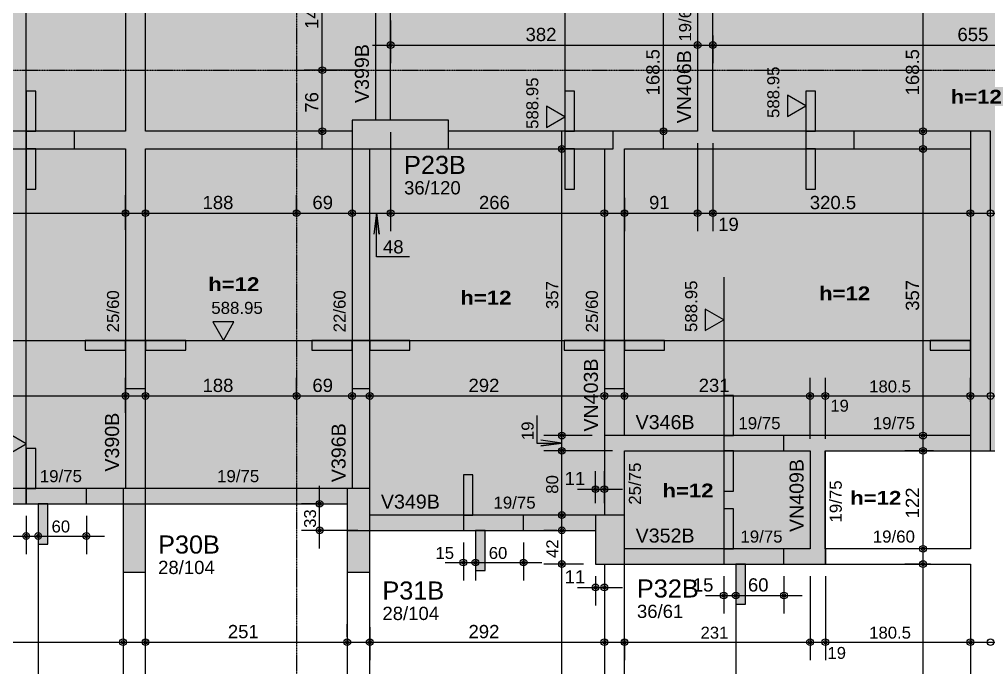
# Model space of a CAD drawing. Extents: x 0 to 13080, y 0 to 6750.
# Drawn here: x 4204 to 5410, y 1772 to 2579 of the extents above; entities that cross this region are included whole.
import ezdxf

# ---------------------------------------------------------------- set-up
doc = ezdxf.new("R2010")
doc.units = 0
doc.header["$MEASUREMENT"] = 0
for name, pattern in [('ESTILO_TQS_0002', [0.4, 0.1, -0.3]), ('ESTILO_TQS_0006', [0.3, 0.2, -0.1]), ('ESTILO_TQS_0007', [2.1, 1.5, -0.2, 0.2, -0.2])]:
    doc.linetypes.add(name, pattern=pattern)
for name, color, linetype in [('MTH-224', 4, 'CONTINUOUS'), ('MTH-COTAS7', 31, 'CONTINUOUS'), ('MTH-DIM-PILAR', 3, 'CONTINUOUS'), ('MTH-DIM-VIGA', 3, 'CONTINUOUS'), ('MTH-EIXO-214', 4, 'CONTINUOUS'), ('MTH-FACE-VIGA', 7, 'CONTINUOUS'), ('MTH-LINHA-SEÇÃO', 16, 'CONTINUOUS'), ('MTH-PILAR-SEGUE', 5, 'CONTINUOUS'), ('MTH-SIMB_COTA', 3, 'CONTINUOUS'), ('MTH-SOMB119', 62, 'CONTINUOUS'), ('MTH-SOMBRA21', 150, 'CONTINUOUS'), ('MTH-SOMBRA25', 253, 'CONTINUOUS'), ('MTH-TIT1-PILAR', 5, 'CONTINUOUS'), ('MTH-TIT1-VIGA', 5, 'CONTINUOUS'), ('MTH-TXT', 4, 'CONTINUOUS'), ('MTH-TXT-NEGRITO', 5, 'CONTINUOUS'), ('MTH-VIGA-INVERTIDA', 7, 'ESTILO_TQS_0002')]:
    doc.layers.add(name, color=color, linetype=linetype)
doc.styles.add('TQS_ARIAL', font='arial.ttf')
doc.styles.add('TQS_ARIAL_BLACK', font='ariblk.ttf')

msp = doc.modelspace()

# ---------------------------------------------------------------- linework, layer by layer
at = {"layer": 'MTH-224', "linetype": 'Continuous'}
for points in [[(5159.579539, 2457.980316), (5182.527244, 2471.229821), (5159.579539, 2484.478008), (5159.579539, 2457.980316)], [(4859.675205, 2444.357608), (4882.62291, 2457.607113), (4859.675205, 2470.8553), (4859.675205, 2444.357608)], [(5057.354116, 2191.471381), (5080.301821, 2204.720886), (5057.354116, 2217.969072), (5057.354116, 2191.471381)], [(4444.339673, 2202.22771), (4457.589178, 2179.280005), (4470.837365, 2202.22771), (4444.339673, 2202.22771)], [(4189.23487, 2037.318025), (4212.182575, 2050.56753), (4189.23487, 2063.815716), (4189.23487, 2037.318025)]]:
    msp.add_lwpolyline(points, dxfattribs=at)
at = {"layer": 'MTH-COTAS7', "linetype": 'Continuous'}
for p, q in [((4580.771319, 2493.232028), (4580.771319, 2687.232069)), ((5005.372289, 2417.233332), (5005.372289, 2630.73206)), ((5328.358282, 2417.233332), (5328.358282, 2630.732025)), ((4665.777244, 2577.776227), (4665.777244, 2524.561008)), ((5066.777244, 2558.898448), (5066.777244, 2524.561008)), ((4643.277244, 2547.061008), (5070.277244, 2547.061008)), ((5044.277244, 2547.061008), (5744.277242, 2547.061008)), ((5047.777244, 2553.756366), (5047.777244, 2524.561008)), ((4580.771319, 2417.233332), (4580.771319, 2538.232028)), ((4631.777244, 2515.732028), (4558.271319, 2515.732028)), ((4631.777244, 2515.732028), (4558.271319, 2515.732028)), ((4602.777243, 2439.733332), (4558.271319, 2439.733332)), ((4665.777244, 2438.733332), (4665.777244, 2315.26295)), ((4878.815221, 2038.232063), (4878.815221, 2440.233294)), ((5032.777244, 2439.733332), (4982.872289, 2439.733332)), ((5334.826285, 2439.733332), (5305.858282, 2439.733332)), ((5328.358282, 2038.232063), (5328.358282, 2440.233332)), ((5047.777244, 2424.733332), (5047.777244, 2315.26295)), ((5047.777244, 2424.733332), (5047.777244, 2315.26295)), ((5066.777244, 2424.733332), (5066.777244, 2315.26295)), ((5066.777244, 2424.733332), (5066.777244, 2315.26295)), ((4875.586127, 2417.733294), (4901.315221, 2417.733294)), ((5315.974506, 2417.733332), (5350.858282, 2417.733332)), ((4617.777243, 2402.733332), (4617.777243, 2315.26295)), ((4665.777244, 2372.121234), (4665.777244, 2315.26295)), ((4335.778005, 2316.962958), (4335.778005, 2360.26295)), ((4360.778005, 2322.035404), (4360.778005, 2360.26295)), ((4548.777243, 2333.629564), (4548.777243, 2360.26295)), ((4548.777243, 2333.629564), (4548.777243, 2360.26295)), ((4931.777243, 2356.021067), (4931.777243, 2315.26295)), ((4956.777243, 2356.661758), (4956.777243, 2315.26295)), ((5387.277243, 2345.04034), (5387.277243, 2315.26295)), ((3975.276437, 2337.76295), (4358.278005, 2337.76295)), ((4338.278005, 2337.76295), (4571.277243, 2337.76295)), ((4526.277243, 2337.76295), (4640.277243, 2337.76295)), ((4595.277243, 2337.76295), (4688.277244, 2337.76295)), ((4617.777243, 2331.966242), (4617.777243, 2315.26295)), ((4643.277244, 2337.76295), (4954.277243, 2337.76295)), ((4934.277243, 2337.76295), (5070.277244, 2337.76295)), ((5025.277244, 2337.76295), (5089.277244, 2337.76295)), ((5044.277244, 2337.76295), (5409.777243, 2337.76295)), ((5389.777243, 2337.76295), (5744.277242, 2337.76295)), ((4335.778005, 2089.276721), (4335.778005, 2132.576713)), ((4360.778005, 2094.349166), (4360.778005, 2132.576713)), ((4548.777243, 2105.943327), (4548.777243, 2132.576713)), ((4548.777243, 2105.943327), (4548.777243, 2132.576713)), ((4639.777243, 2059.566685), (4639.777243, 2132.576713)), ((4956.777243, 2092.963107), (4956.777243, 2132.576713)), ((5187.777243, 2056.732063), (5187.777243, 2132.576713)), ((5187.777243, 2056.732063), (5187.777243, 2132.576713)), ((5206.777243, 2056.732063), (5206.777243, 2132.576713)), ((5206.777243, 2056.732063), (5206.777243, 2132.576713)), ((5387.277243, 2102.673575), (5387.277243, 2132.576713)), ((3975.276437, 2110.076713), (4358.278005, 2110.076713)), ((4338.278005, 2110.076713), (4571.277243, 2110.076713)), ((4526.277243, 2110.076713), (4640.277243, 2110.076713)), ((4617.277243, 2110.076713), (4954.277243, 2110.076713)), ((4617.777243, 2104.280005), (4617.777243, 2087.576713)), ((4931.777243, 2104.280005), (4931.777243, 2087.576713)), ((4934.277243, 2110.076713), (5210.277243, 2110.076713)), ((5165.277243, 2110.076713), (5229.277243, 2110.076713)), ((5184.277243, 2110.076713), (5409.777243, 2110.076713)), ((5389.777243, 2110.076713), (5615.277243, 2110.076713)), ((4878.815221, 2019.232063), (4878.815221, 2083.232063)), ((4878.815221, 1939.232063), (4878.815221, 2064.232063)), ((5328.358282, 1897.232063), (5328.358282, 2064.232063)), ((4916.777243, 2060.732063), (4856.315221, 2060.732063)), ((4916.777243, 2060.732063), (4856.315221, 2060.732063)), ((5334.978932, 2060.732063), (5305.858282, 2060.732063)), ((4941.777243, 2041.732063), (4856.315221, 2041.732063)), ((4941.777243, 2041.732063), (4856.315221, 2041.732063)), ((5341.22797, 2041.732063), (5305.858282, 2041.732063)), ((4920.777243, 1976.732062), (4920.777243, 2016.572673)), ((4931.777243, 1976.732062), (4931.777243, 2016.572673)), ((4577.369741, 1920.232063), (4577.369741, 1998.232064)), ((4898.277243, 1994.072673), (4954.277243, 1994.072673)), ((4579.029073, 1975.732064), (4554.869741, 1975.732064)), ((4212.182575, 1960.732064), (4212.182575, 1913.187717)), ((4287.182575, 1960.732064), (4287.182575, 1913.187717)), ((4889.035122, 1961.732063), (4856.315221, 1961.732063)), ((4878.815221, 1878.232062), (4878.815221, 1965.232063)), ((4624.777243, 1942.732063), (4554.869741, 1942.732063)), ((4872.694552, 1942.732063), (4856.315221, 1942.732063)), ((4189.682575, 1935.687717), (4249.682575, 1935.687717)), ((4204.682575, 1935.687717), (4309.682575, 1935.687717)), ((4227.182575, 1935.732064), (4227.182575, 1913.187717)), ((4227.182575, 1935.732064), (4227.182575, 1913.187717)), ((4756.278664, 1927.732063), (4756.278664, 1880.187716)), ((4831.278664, 1927.732063), (4831.278664, 1880.187716)), ((4878.815221, 1301.732064), (4878.815221, 1923.232062)), ((5345.759671, 1919.732063), (5305.858282, 1919.732063)), ((5328.358282, 1301.732026), (5328.358282, 1923.232063)), ((4733.778664, 1902.687716), (4793.778664, 1902.687716)), ((4748.778664, 1902.687716), (4853.778664, 1902.687716)), ((4771.278664, 1902.732063), (4771.278664, 1880.187716)), ((4771.278664, 1902.732063), (4771.278664, 1880.187716)), ((4905.777243, 1900.732062), (4856.315221, 1900.732062)), ((4905.777243, 1900.732062), (4856.315221, 1900.732062)), ((5337.553675, 1900.732063), (5305.858282, 1900.732063)), ((4920.777243, 1885.732062), (4920.777243, 1849.14885)), ((4931.777243, 1885.732062), (4931.777243, 1849.14885)), ((5080.301821, 1885.732062), (5080.301821, 1839.101895)), ((5095.301821, 1885.732062), (5095.301821, 1839.101895)), ((5095.301821, 1885.732062), (5095.301821, 1839.101895)), ((5155.301821, 1885.732062), (5155.301821, 1839.101895)), ((5187.777243, 1885.732063), (5187.777243, 1780.955882)), ((5187.777243, 1885.732063), (5187.777243, 1780.955882)), ((5206.777243, 1885.732062), (5206.777243, 1780.955882)), ((5206.777243, 1885.732062), (5206.777243, 1780.955882)), ((4898.277243, 1871.64885), (4954.277243, 1871.64885)), ((5057.801821, 1861.601895), (5117.801821, 1861.601895)), ((5072.801821, 1861.601895), (5177.801821, 1861.601895)), ((4360.778005, 1801.034358), (4360.778005, 1825.955882)), ((4611.777243, 1810.169494), (4611.777243, 1825.955882)), ((4639.777243, 1822.187481), (4639.777243, 1780.955882)), ((4931.777243, 1815.208446), (4931.777243, 1780.955882)), ((5387.277243, 1819.351371), (5387.277243, 1780.955882)), ((3981.276437, 1803.455882), (4355.278005, 1803.455882)), ((4332.778005, 1800.612281), (4332.778005, 1780.955882)), ((4338.278005, 1803.455882), (4634.277243, 1803.455882)), ((4617.277243, 1803.455882), (4954.277243, 1803.455882)), ((4934.277243, 1803.455882), (5210.277243, 1803.455882)), ((4956.777243, 1802.413373), (4956.777243, 1780.955882)), ((5165.277243, 1803.455882), (5229.277243, 1803.455882)), ((5184.277243, 1803.455882), (5409.777243, 1803.455882)), ((5389.777243, 1803.455882), (5615.277243, 1803.455882))]:
    msp.add_line(p, q, dxfattribs=at)
for points in [[(4689.288154, 2283.357113), (4648.195082, 2283.357113), (4648.195082, 2337.76295), (4651.621395, 2311.737523), (4648.195082, 2337.76295), (4644.76877, 2311.737523)], [(4847.76988, 2085.922072), (4847.76988, 2051.460536), (4878.815221, 2051.460536), (4852.789793, 2048.034224), (4878.815221, 2051.460536), (4852.789793, 2054.886849)]]:
    msp.add_lwpolyline(points, dxfattribs=at)
at = {"layer": 'MTH-EIXO-214', "linetype": 'ESTILO_TQS_0007'}
for p, q in [((4548.777243, 6386.749862), (4548.777243, 488.1738)), ((718.67219, 2515.73199), (9031.331125, 2515.73199))]:
    msp.add_line(p, q, dxfattribs=at)
at = {"layer": 'MTH-FACE-VIGA', "linetype": 'Continuous'}
for points in [[(4335.778005, 2887.232022), (4335.778005, 2439.733294)], [(4360.778005, 2439.733294), (4360.778005, 2887.232022)], [(4646.777244, 2664.732069), (4646.777244, 2453.733332)], [(4665.777244, 2453.733332), (4665.777244, 2664.732069)], [(5047.777244, 2608.23206), (5047.777244, 2439.733294)], [(5066.777244, 2439.733294), (5066.777244, 2608.231988)], [(4335.778005, 2439.733294), (3997.776437, 2439.733294)], [(4617.777243, 2439.733294), (4360.778005, 2439.733294)], [(4944.277243, 2439.733294), (4737.777243, 2439.733294)], [(5047.777244, 2439.733294), (4944.277243, 2439.733294)], [(5387.277243, 2439.733294), (5066.777244, 2439.733294)], [(3997.776437, 2417.733294), (4335.778005, 2417.733294)], [(4335.778005, 2417.733294), (4335.778005, 1994.732064)], [(4360.778005, 2417.733294), (4617.777243, 2417.733294)], [(4360.778005, 1994.732064), (4360.778005, 2417.733294)], [(4617.777243, 2417.733294), (4617.777243, 1994.732065)], [(4639.777243, 1994.732065), (4639.777243, 2417.733332)], [(4737.777243, 2417.733294), (4931.777243, 2417.733294)], [(4931.777243, 2417.733294), (4931.777243, 2051.232063)], [(4956.777243, 2417.733294), (5057.277244, 2417.733294)], [(4956.777243, 2060.732063), (4956.777243, 2417.733294)], [(5057.277244, 2417.733294), (5387.277243, 2417.733294)], [(4931.777243, 2051.232063), (4931.777243, 1961.732063)], [(5197.211736, 2060.732063), (4956.777243, 2060.732063)], [(5387.277243, 2060.732063), (5197.211736, 2060.732063)], [(4956.777243, 2041.732063), (5187.711736, 2041.732063)], [(4956.777243, 1961.732063), (4956.777243, 2041.732063)], [(5187.711736, 2041.732063), (5187.711736, 1919.732063)], [(5206.711736, 2041.732063), (5387.277243, 2041.732063)], [(5206.711736, 1919.732063), (5206.711736, 2041.732063)], [(5387.277243, 2041.732063), (5387.277243, 1919.732063)], [(4332.778005, 1994.732064), (4003.776437, 1994.732064)], [(4611.777243, 1994.732064), (4360.778005, 1994.732064)], [(4003.776437, 1975.732064), (4332.778005, 1975.732064)], [(4360.778005, 1975.732064), (4611.777243, 1975.732064)], [(4920.777243, 1961.732063), (4639.777243, 1961.732063)], [(4639.777243, 1942.732063), (4920.777243, 1942.732063)], [(5187.711736, 1919.732063), (4956.777243, 1919.732063)], [(5387.277243, 1919.732063), (5206.711736, 1919.732063)], [(4931.777243, 1900.732063), (4931.777243, 1324.232026)], [(4956.777243, 1324.232026), (4956.777243, 1900.732063)], [(4956.777243, 1900.732063), (5197.211736, 1900.732063)], [(5197.211736, 1900.732063), (5387.277243, 1900.732063)], [(5387.277243, 1900.732063), (5387.277243, 1324.232026)], [(4332.778005, 1890.732064), (4332.778005, 1324.232026)], [(4360.778005, 1324.232026), (4360.778005, 1890.732064)], [(4611.777243, 1890.732055), (4611.777243, 1324.232026)], [(4639.777243, 1324.232026), (4639.777243, 1890.732055)]]:
    msp.add_lwpolyline(points, dxfattribs=at)
at = {"layer": 'MTH-LINHA-SEÇÃO', "linetype": 'Continuous'}
for p, q in [((4212.182575, 1975.732064), (4212.182575, 3351.232063)), ((4882.62291, 2678.732034), (4882.62291, 2367.733332)), ((5080.301821, 2257.961962), (5080.301821, 1900.732063)), ((3023.777243, 2179.280005), (5387.277243, 2179.280005)), ((4227.182575, 1975.732064), (4227.182575, 780.996283)), ((5080.301821, 1900.732063), (5095.301821, 1900.732063)), ((5095.301821, 1900.732062), (5095.301821, 768.464676))]:
    msp.add_line(p, q, dxfattribs=at)
for points in [[(4224.182575, 2489.733332), (4212.182575, 2489.733332), (4212.182575, 2439.733332), (4224.182575, 2439.733332), (4224.182575, 2489.733332)], [(4894.62291, 2489.733332), (4882.62291, 2489.733332), (4882.62291, 2439.733332), (4894.62291, 2439.733332), (4894.62291, 2489.733332)], [(5194.527244, 2489.733332), (5182.527244, 2489.733332), (5182.527244, 2439.733332), (5194.527244, 2439.733332), (5194.527244, 2489.733332)], [(4212.182575, 2439.733332), (4212.182575, 2417.733332), (4272.182575, 2417.733332), (4272.182575, 2439.733332), (4212.182575, 2439.733332)], [(4882.62291, 2439.733332), (4882.62291, 2417.733332), (4942.62291, 2417.733332), (4942.62291, 2439.733332), (4882.62291, 2439.733332)], [(5182.527244, 2439.733332), (5182.527244, 2417.733332), (5242.527244, 2417.733332), (5242.527244, 2439.733332), (5182.527244, 2439.733332)], [(4224.182575, 2417.733332), (4212.182575, 2417.733332), (4212.182575, 2367.733332), (4224.182575, 2367.733332), (4224.182575, 2417.733332)], [(4894.62291, 2417.733332), (4882.62291, 2417.733332), (4882.62291, 2367.733332), (4894.62291, 2367.733332), (4894.62291, 2417.733332)], [(5194.527244, 2417.733332), (5182.527244, 2417.733332), (5182.527244, 2367.733332), (5194.527244, 2367.733332), (5194.527244, 2417.733332)], [(4335.778005, 2167.280005), (4335.778005, 2179.280005), (4285.778005, 2179.280005), (4285.778005, 2167.280005), (4335.778005, 2167.280005)], [(4360.778005, 2179.280005), (4335.778005, 2179.280005), (4335.778005, 2119.280005), (4360.778005, 2119.280005), (4360.778005, 2179.280005)], [(4410.778005, 2167.280005), (4410.778005, 2179.280005), (4360.778005, 2179.280005), (4360.778005, 2167.280005), (4410.778005, 2167.280005)], [(4617.777243, 2167.280005), (4617.777243, 2179.280005), (4567.777243, 2179.280005), (4567.777243, 2167.280005), (4617.777243, 2167.280005)], [(4639.777243, 2179.280005), (4617.777243, 2179.280005), (4617.777243, 2119.280005), (4639.777243, 2119.280005), (4639.777243, 2179.280005)], [(4689.777243, 2167.280005), (4689.777243, 2179.280005), (4639.777243, 2179.280005), (4639.777243, 2167.280005), (4689.777243, 2167.280005)], [(4931.777243, 2167.280005), (4931.777243, 2179.280005), (4881.777243, 2179.280005), (4881.777243, 2167.280005), (4931.777243, 2167.280005)], [(4956.777243, 2179.280005), (4931.777243, 2179.280005), (4931.777243, 2119.280005), (4956.777243, 2119.280005), (4956.777243, 2179.280005)], [(5006.777243, 2167.280005), (5006.777243, 2179.280005), (4956.777243, 2179.280005), (4956.777243, 2167.280005), (5006.777243, 2167.280005)], [(5387.277243, 2167.280005), (5387.277243, 2179.280005), (5337.277243, 2179.280005), (5337.277243, 2167.280005), (5387.277243, 2167.280005)], [(5092.301821, 2110.732063), (5080.301821, 2110.732063), (5080.301821, 2060.732063), (5092.301821, 2060.732063), (5092.301821, 2110.732063)], [(5080.301821, 2060.732063), (5080.301821, 2041.732063), (5155.301821, 2041.732063), (5155.301821, 2060.732063), (5080.301821, 2060.732063)], [(4224.182575, 2044.732064), (4212.182575, 2044.732064), (4212.182575, 1994.732064), (4224.182575, 1994.732064), (4224.182575, 2044.732064)], [(5092.301821, 2041.732063), (5080.301821, 2041.732063), (5080.301821, 1991.732063), (5092.301821, 1991.732063), (5092.301821, 2041.732063)], [(4768.278664, 2011.732063), (4756.278664, 2011.732063), (4756.278664, 1961.732063), (4768.278664, 1961.732063), (4768.278664, 2011.732063)], [(4287.182575, 1994.732064), (4212.182575, 1994.732064), (4212.182575, 1975.732064), (4287.182575, 1975.732064), (4287.182575, 1994.732064)], [(4239.182575, 1975.732064), (4227.182575, 1975.732064), (4227.182575, 1925.732064), (4239.182575, 1925.732064), (4239.182575, 1975.732064)], [(5092.301821, 1969.732063), (5080.301821, 1969.732063), (5080.301821, 1919.732063), (5092.301821, 1919.732063), (5092.301821, 1969.732063)], [(4831.278664, 1961.732063), (4756.278664, 1961.732063), (4756.278664, 1942.732063), (4831.278664, 1942.732063), (4831.278664, 1961.732063)], [(4783.278664, 1942.732063), (4771.278664, 1942.732063), (4771.278664, 1892.732063), (4783.278664, 1892.732063), (4783.278664, 1942.732063)], [(5080.301821, 1919.732063), (5080.301821, 1900.732063), (5155.301821, 1900.732063), (5155.301821, 1919.732063), (5080.301821, 1919.732063)], [(5107.301821, 1900.732063), (5095.301821, 1900.732063), (5095.301821, 1850.732063), (5107.301821, 1850.732063), (5107.301821, 1900.732063)]]:
    msp.add_lwpolyline(points, dxfattribs=at)
at = {"layer": 'MTH-PILAR-SEGUE', "linetype": 'Continuous'}
for points in [[(4737.777243, 2417.733332), (4737.777243, 2453.733332), (4617.777243, 2453.733332), (4617.777243, 2417.733332), (4737.777243, 2417.733332)], [(5387.277243, 2041.732063), (5412.277243, 2041.732063), (5412.277243, 2439.733332), (5387.277243, 2439.733332), (5387.277243, 2041.732063)], [(4332.778005, 1890.732064), (4360.778005, 1890.732064), (4360.778005, 1994.732064), (4332.778005, 1994.732064), (4332.778005, 1890.732064)], [(4611.777243, 1890.732055), (4639.777243, 1890.732055), (4639.777243, 1994.732065), (4611.777243, 1994.732065), (4611.777243, 1890.732055)], [(4920.777243, 1900.732063), (4956.777243, 1900.732063), (4956.777243, 1961.732063), (4920.777243, 1961.732063), (4920.777243, 1900.732063)]]:
    msp.add_lwpolyline(points, dxfattribs=at)
at = {"layer": 'MTH-SIMB_COTA', "linetype": 'Continuous'}
for centre, radius in [((4665.777244, 2547.061008), 4.200001), ((4665.777244, 2547.061008), 2.1), ((5047.777244, 2547.061008), 4.200001), ((5047.777244, 2547.061008), 2.1), ((5066.777244, 2547.061008), 4.200001), ((5066.777244, 2547.061008), 2.1), ((4580.771319, 2515.732028), 4.200001), ((4580.771319, 2515.732028), 4.200001), ((4580.771319, 2515.732028), 2.1), ((4580.771319, 2515.732028), 2.1), ((4580.771319, 2439.733332), 4.200001), ((4580.771319, 2439.733332), 2.1), ((5005.372289, 2439.733332), 4.200001), ((5005.372289, 2439.733332), 2.1), ((5328.358282, 2439.733332), 4.200001), ((5328.358282, 2439.733332), 2.1), ((4878.815221, 2417.733294), 4.200001), ((4878.815221, 2417.733294), 2.1), ((5328.358282, 2417.733332), 4.200001), ((5328.358282, 2417.733332), 2.1), ((4335.778005, 2337.76295), 4.200001), ((4360.778005, 2337.76295), 4.200001), ((4548.777243, 2337.76295), 4.200001), ((4548.777243, 2337.76295), 4.200001), ((4617.777243, 2337.76295), 4.200001), ((4617.777243, 2337.76295), 4.200001), ((4665.777244, 2337.76295), 4.200001), ((4665.777244, 2337.76295), 4.200001), ((4931.777243, 2337.76295), 4.200001), ((4956.777243, 2337.76295), 4.200001), ((5047.777244, 2337.76295), 4.200001), ((5047.777244, 2337.76295), 4.200001), ((5066.777244, 2337.76295), 4.200001), ((5066.777244, 2337.76295), 4.200001), ((5387.277243, 2337.76295), 4.200001), ((5412.277243, 2337.76295), 4.200001), ((4335.778005, 2337.76295), 2.1), ((4360.778005, 2337.76295), 2.1), ((4548.777243, 2337.76295), 2.1), ((4548.777243, 2337.76295), 2.1), ((4617.777243, 2337.76295), 2.1), ((4617.777243, 2337.76295), 2.1), ((4665.777244, 2337.76295), 2.1), ((4665.777244, 2337.76295), 2.1), ((4931.777243, 2337.76295), 2.1), ((4956.777243, 2337.76295), 2.1), ((5047.777244, 2337.76295), 2.1), ((5047.777244, 2337.76295), 2.1), ((5066.777244, 2337.76295), 2.1), ((5066.777244, 2337.76295), 2.1), ((5387.277243, 2337.76295), 2.1), ((4335.778005, 2110.076713), 4.200001), ((4335.778005, 2110.076713), 2.1), ((4360.778005, 2110.076713), 4.200001), ((4360.778005, 2110.076713), 2.1), ((4548.777243, 2110.076713), 4.200001), ((4548.777243, 2110.076713), 4.200001), ((4548.777243, 2110.076713), 2.1), ((4548.777243, 2110.076713), 2.1), ((4617.777243, 2110.076713), 4.200001), ((4617.777243, 2110.076713), 2.1), ((4639.777243, 2110.076713), 4.200001), ((4639.777243, 2110.076713), 2.1), ((4931.777243, 2110.076713), 4.200001), ((4931.777243, 2110.076713), 2.1), ((4956.777243, 2110.076713), 4.200001), ((4956.777243, 2110.076713), 2.1), ((5187.777243, 2110.076713), 4.200001), ((5187.777243, 2110.076713), 4.200001), ((5187.777243, 2110.076713), 2.1), ((5187.777243, 2110.076713), 2.1), ((5206.777243, 2110.076713), 4.200001), ((5206.777243, 2110.076713), 4.200001), ((5206.777243, 2110.076713), 2.1), ((5206.777243, 2110.076713), 2.1), ((5387.277243, 2110.076713), 4.200001), ((5387.277243, 2110.076713), 2.1), ((5412.277243, 2110.076713), 4.200001), ((4878.815221, 2060.732063), 4.200001), ((4878.815221, 2060.732063), 4.200001), ((4878.815221, 2060.732063), 2.1), ((4878.815221, 2060.732063), 2.1), ((5328.358282, 2060.732063), 4.200001), ((5328.358282, 2060.732063), 2.1), ((4878.815221, 2041.732063), 4.200001), ((4878.815221, 2041.732063), 4.200001), ((4878.815221, 2041.732063), 2.1), ((4878.815221, 2041.732063), 2.1), ((5328.358282, 2041.732063), 4.200001), ((5328.358282, 2041.732063), 2.1), ((4920.777243, 1994.072673), 4.200001), ((4920.777243, 1994.072673), 2.1), ((4931.777243, 1994.072673), 4.200001), ((4931.777243, 1994.072673), 2.1), ((4577.369741, 1975.732064), 4.200001), ((4577.369741, 1975.732064), 2.1), ((4878.815221, 1961.732063), 4.200001), ((4878.815221, 1961.732063), 2.1), ((4577.369741, 1942.732063), 4.200001), ((4577.369741, 1942.732063), 2.1), ((4878.815221, 1942.732063), 4.200001), ((4878.815221, 1942.732063), 2.1), ((4212.182575, 1935.687717), 4.200001), ((4212.182575, 1935.687717), 2.1), ((4227.182575, 1935.687717), 4.200001), ((4227.182575, 1935.687717), 4.200001), ((4227.182575, 1935.687717), 2.1), ((4227.182575, 1935.687717), 2.1), ((4287.182575, 1935.687717), 4.200001), ((4287.182575, 1935.687717), 2.1), ((5328.358282, 1919.732063), 4.200001), ((5328.358282, 1919.732063), 2.1), ((4756.278664, 1902.687716), 4.200001), ((4771.278664, 1902.687716), 4.200001), ((4771.278664, 1902.687716), 4.200001), ((4831.278664, 1902.687716), 4.200001), ((4756.278664, 1902.687716), 2.1), ((4771.278664, 1902.687716), 2.1), ((4771.278664, 1902.687716), 2.1), ((4831.278664, 1902.687716), 2.1), ((4878.815221, 1900.732062), 4.200001), ((4878.815221, 1900.732062), 4.200001), ((4878.815221, 1900.732062), 2.1), ((4878.815221, 1900.732062), 2.1), ((5328.358282, 1900.732063), 4.200001), ((5328.358282, 1900.732063), 2.1), ((4920.777243, 1871.64885), 4.200001), ((4920.777243, 1871.64885), 2.1), ((4931.777243, 1871.64885), 4.200001), ((4931.777243, 1871.64885), 2.1), ((5080.301821, 1861.601895), 4.200001), ((5080.301821, 1861.601895), 2.1), ((5095.301821, 1861.601895), 4.200001), ((5095.301821, 1861.601895), 4.200001), ((5095.301821, 1861.601895), 2.1), ((5095.301821, 1861.601895), 2.1), ((5155.301821, 1861.601895), 4.200001), ((5155.301821, 1861.601895), 2.1), ((4332.778005, 1803.455882), 4.200001), ((4332.778005, 1803.455882), 2.1), ((4360.778005, 1803.455882), 4.200001), ((4360.778005, 1803.455882), 2.1), ((4611.777243, 1803.455882), 4.200001), ((4611.777243, 1803.455882), 2.1), ((4639.777243, 1803.455882), 4.200001), ((4639.777243, 1803.455882), 2.1), ((4931.777243, 1803.455882), 4.200001), ((4931.777243, 1803.455882), 2.1), ((4956.777243, 1803.455882), 4.200001), ((4956.777243, 1803.455882), 2.1), ((5187.777243, 1803.455882), 4.200001), ((5187.777243, 1803.455882), 4.200001), ((5187.777243, 1803.455882), 2.1), ((5187.777243, 1803.455882), 2.1), ((5206.777243, 1803.455882), 4.200001), ((5206.777243, 1803.455882), 4.200001), ((5206.777243, 1803.455882), 2.1), ((5206.777243, 1803.455882), 2.1), ((5387.277243, 1803.455882), 4.200001), ((5387.277243, 1803.455882), 2.1), ((5412.277243, 1803.455882), 4.200001)]:
    msp.add_circle(centre, radius, dxfattribs=at)
at = {"layer": 'MTH-SOMB119', "linetype": 'Continuous'}
msp.add_lwpolyline([(4003.776437, 1975.732064), (4611.777243, 1975.732064), (4611.777243, 1942.732063), (4920.777243, 1942.732063), (4920.777243, 1900.732062), (5206.777243, 1900.732062), (5206.777243, 2041.732063), (5592.777243, 2041.732063), (5592.777243, 1900.732063), (5878.777243, 1900.732063), (5878.777243, 1942.732101), (6187.777243, 1942.732101), (6187.777243, 1975.732055), (6795.77805, 1975.732055)], dxfattribs=at)
for points in [[(4961.777243, 3384.232062), (4611.777243, 3384.232062), (4611.777243, 1975.732064)], [(4611.777243, 3384.232062), (4611.777243, 3351.232063), (4611.777243, 1975.732064)], [(4961.777243, 3384.232062), (4611.777243, 1975.732064), (4920.777243, 1942.732063)], [(4961.777243, 3286.232062), (4961.777243, 3384.232062), (4920.777243, 1942.732063)], [(4611.777243, 3351.232063), (3975.776437, 3351.232063), (4003.776437, 1975.732064)], [(4611.777243, 1975.732064), (4611.777243, 3351.232063), (4003.776437, 1975.732064)], [(5206.777243, 1900.732062), (4961.777243, 3286.232062), (4920.777243, 1942.732063)], [(5206.777243, 1900.732062), (5206.777243, 2041.732063), (4961.777243, 3286.232062)], [(5206.777243, 2041.732063), (5837.777243, 3286.232062), (4961.777243, 3286.232062)], [(5206.777243, 2041.732063), (5592.777243, 2041.732063), (5837.777243, 3286.232062)], [(4611.777243, 1975.732064), (4611.777243, 1942.732063), (4920.777243, 1942.732063)], [(4920.777243, 1900.732062), (5206.777243, 1900.732062), (4920.777243, 1942.732063)]]:
    msp.add_solid(points, dxfattribs=at)
at = {"layer": 'MTH-SOMBRA21', "linetype": 'Continuous'}
for points in [[(4224.182575, 2489.733332), (4212.182575, 2489.733332), (4212.182575, 2439.733332)], [(4224.182575, 2489.733332), (4212.182575, 2439.733332), (4224.182575, 2439.733332)], [(4224.182575, 2489.733332), (4224.182575, 2439.733332), (4224.182575, 2489.733332)], [(4894.62291, 2489.733332), (4882.62291, 2489.733332), (4882.62291, 2439.733332)], [(4894.62291, 2489.733332), (4882.62291, 2439.733332), (4894.62291, 2439.733332)], [(4894.62291, 2489.733332), (4894.62291, 2439.733332), (4894.62291, 2489.733332)], [(5194.527244, 2489.733332), (5182.527244, 2489.733332), (5182.527244, 2439.733332)], [(5194.527244, 2489.733332), (5182.527244, 2439.733332), (5194.527244, 2439.733332)], [(5194.527244, 2489.733332), (5194.527244, 2439.733332), (5194.527244, 2489.733332)], [(4212.182575, 2439.733332), (4212.182575, 2417.733332), (4272.182575, 2417.733332)], [(4212.182575, 2439.733332), (4272.182575, 2417.733332), (4272.182575, 2439.733332)], [(4212.182575, 2439.733332), (4272.182575, 2439.733332), (4212.182575, 2439.733332)], [(4882.62291, 2439.733332), (4882.62291, 2417.733332), (4942.62291, 2417.733332)], [(4882.62291, 2439.733332), (4942.62291, 2417.733332), (4942.62291, 2439.733332)], [(4882.62291, 2439.733332), (4942.62291, 2439.733332), (4882.62291, 2439.733332)], [(5182.527244, 2439.733332), (5182.527244, 2417.733332), (5242.527244, 2417.733332)], [(5182.527244, 2439.733332), (5242.527244, 2417.733332), (5242.527244, 2439.733332)], [(5182.527244, 2439.733332), (5242.527244, 2439.733332), (5182.527244, 2439.733332)], [(4224.182575, 2417.733332), (4212.182575, 2417.733332), (4212.182575, 2367.733332)], [(4224.182575, 2417.733332), (4212.182575, 2367.733332), (4224.182575, 2367.733332)], [(4224.182575, 2417.733332), (4224.182575, 2367.733332), (4224.182575, 2417.733332)], [(4894.62291, 2417.733332), (4882.62291, 2417.733332), (4882.62291, 2367.733332)], [(4894.62291, 2417.733332), (4882.62291, 2367.733332), (4894.62291, 2367.733332)], [(4894.62291, 2417.733332), (4894.62291, 2367.733332), (4894.62291, 2417.733332)], [(5194.527244, 2417.733332), (5182.527244, 2417.733332), (5182.527244, 2367.733332)], [(5194.527244, 2417.733332), (5182.527244, 2367.733332), (5194.527244, 2367.733332)], [(5194.527244, 2417.733332), (5194.527244, 2367.733332), (5194.527244, 2417.733332)], [(4335.778005, 2167.280005), (4335.778005, 2179.280005), (4285.778005, 2179.280005)], [(4335.778005, 2167.280005), (4285.778005, 2179.280005), (4285.778005, 2167.280005)], [(4360.778005, 2179.280005), (4335.778005, 2179.280005), (4335.778005, 2119.280005)], [(4360.778005, 2179.280005), (4335.778005, 2119.280005), (4360.778005, 2119.280005)], [(4410.778005, 2167.280005), (4410.778005, 2179.280005), (4360.778005, 2179.280005)], [(4410.778005, 2167.280005), (4360.778005, 2179.280005), (4360.778005, 2167.280005)], [(4360.778005, 2179.280005), (4360.778005, 2119.280005), (4360.778005, 2179.280005)], [(4617.777243, 2167.280005), (4617.777243, 2179.280005), (4567.777243, 2179.280005)], [(4617.777243, 2167.280005), (4567.777243, 2179.280005), (4567.777243, 2167.280005)], [(4639.777243, 2179.280005), (4617.777243, 2179.280005), (4617.777243, 2119.280005)], [(4639.777243, 2179.280005), (4617.777243, 2119.280005), (4639.777243, 2119.280005)], [(4689.777243, 2167.280005), (4689.777243, 2179.280005), (4639.777243, 2179.280005)], [(4689.777243, 2167.280005), (4639.777243, 2179.280005), (4639.777243, 2167.280005)], [(4639.777243, 2179.280005), (4639.777243, 2119.280005), (4639.777243, 2179.280005)], [(4931.777243, 2167.280005), (4931.777243, 2179.280005), (4881.777243, 2179.280005)], [(4931.777243, 2167.280005), (4881.777243, 2179.280005), (4881.777243, 2167.280005)], [(4956.777243, 2179.280005), (4931.777243, 2179.280005), (4931.777243, 2119.280005)], [(4956.777243, 2179.280005), (4931.777243, 2119.280005), (4956.777243, 2119.280005)], [(5006.777243, 2167.280005), (5006.777243, 2179.280005), (4956.777243, 2179.280005)], [(5006.777243, 2167.280005), (4956.777243, 2179.280005), (4956.777243, 2167.280005)], [(4956.777243, 2179.280005), (4956.777243, 2119.280005), (4956.777243, 2179.280005)], [(5387.277243, 2167.280005), (5387.277243, 2179.280005), (5337.277243, 2179.280005)], [(5387.277243, 2167.280005), (5337.277243, 2179.280005), (5337.277243, 2167.280005)], [(4335.778005, 2167.280005), (4285.778005, 2167.280005), (4335.778005, 2167.280005)], [(4410.778005, 2167.280005), (4360.778005, 2167.280005), (4410.778005, 2167.280005)], [(4617.777243, 2167.280005), (4567.777243, 2167.280005), (4617.777243, 2167.280005)], [(4689.777243, 2167.280005), (4639.777243, 2167.280005), (4689.777243, 2167.280005)], [(4931.777243, 2167.280005), (4881.777243, 2167.280005), (4931.777243, 2167.280005)], [(5006.777243, 2167.280005), (4956.777243, 2167.280005), (5006.777243, 2167.280005)], [(5387.277243, 2167.280005), (5337.277243, 2167.280005), (5387.277243, 2167.280005)], [(5092.301821, 2110.732063), (5080.301821, 2110.732063), (5080.301821, 2060.732063)], [(5092.301821, 2110.732063), (5080.301821, 2060.732063), (5092.301821, 2060.732063)], [(5092.301821, 2110.732063), (5092.301821, 2060.732063), (5092.301821, 2110.732063)], [(5080.301821, 2060.732063), (5080.301821, 2041.732063), (5155.301821, 2041.732063)], [(5080.301821, 2060.732063), (5155.301821, 2041.732063), (5155.301821, 2060.732063)], [(5080.301821, 2060.732063), (5155.301821, 2060.732063), (5080.301821, 2060.732063)], [(4224.182575, 2044.732064), (4212.182575, 2044.732064), (4212.182575, 1994.732064)], [(4224.182575, 2044.732064), (4212.182575, 1994.732064), (4224.182575, 1994.732064)], [(4224.182575, 2044.732064), (4224.182575, 1994.732064), (4224.182575, 2044.732064)], [(5092.301821, 2041.732063), (5080.301821, 2041.732063), (5080.301821, 1991.732063)], [(5092.301821, 2041.732063), (5080.301821, 1991.732063), (5092.301821, 1991.732063)], [(5092.301821, 2041.732063), (5092.301821, 1991.732063), (5092.301821, 2041.732063)], [(4768.278664, 2011.732063), (4756.278664, 2011.732063), (4756.278664, 1961.732063)], [(4768.278664, 2011.732063), (4756.278664, 1961.732063), (4768.278664, 1961.732063)], [(4768.278664, 2011.732063), (4768.278664, 1961.732063), (4768.278664, 2011.732063)], [(4287.182575, 1994.732064), (4212.182575, 1994.732064), (4212.182575, 1975.732064)], [(4287.182575, 1994.732064), (4212.182575, 1975.732064), (4287.182575, 1975.732064)], [(4287.182575, 1994.732064), (4287.182575, 1975.732064), (4287.182575, 1994.732064)], [(4239.182575, 1975.732064), (4227.182575, 1975.732064), (4227.182575, 1925.732064)], [(4239.182575, 1975.732064), (4227.182575, 1925.732064), (4239.182575, 1925.732064)], [(4239.182575, 1975.732064), (4239.182575, 1925.732064), (4239.182575, 1975.732064)], [(5092.301821, 1969.732063), (5080.301821, 1969.732063), (5080.301821, 1919.732063)], [(5092.301821, 1969.732063), (5080.301821, 1919.732063), (5092.301821, 1919.732063)], [(5092.301821, 1969.732063), (5092.301821, 1919.732063), (5092.301821, 1969.732063)], [(4831.278664, 1961.732063), (4756.278664, 1961.732063), (4756.278664, 1942.732063)], [(4831.278664, 1961.732063), (4756.278664, 1942.732063), (4831.278664, 1942.732063)], [(4831.278664, 1961.732063), (4831.278664, 1942.732063), (4831.278664, 1961.732063)], [(4783.278664, 1942.732063), (4771.278664, 1942.732063), (4771.278664, 1892.732063)], [(4783.278664, 1942.732063), (4771.278664, 1892.732063), (4783.278664, 1892.732063)], [(4783.278664, 1942.732063), (4783.278664, 1892.732063), (4783.278664, 1942.732063)], [(5080.301821, 1919.732063), (5080.301821, 1900.732063), (5155.301821, 1900.732063)], [(5080.301821, 1919.732063), (5155.301821, 1900.732063), (5155.301821, 1919.732063)], [(5080.301821, 1919.732063), (5155.301821, 1919.732063), (5080.301821, 1919.732063)], [(5107.301821, 1900.732063), (5095.301821, 1900.732063), (5095.301821, 1850.732063)], [(5107.301821, 1900.732063), (5095.301821, 1850.732063), (5107.301821, 1850.732063)], [(5107.301821, 1900.732063), (5107.301821, 1850.732063), (5107.301821, 1900.732063)]]:
    msp.add_solid(points, dxfattribs=at)
at = {"layer": 'MTH-SOMBRA25', "linetype": 'Continuous'}
for points in [[(4737.777243, 2417.733332), (4737.777243, 2453.733332), (4617.777243, 2453.733332)], [(4737.777243, 2417.733332), (4617.777243, 2453.733332), (4617.777243, 2417.733332)], [(5387.277243, 2041.732063), (5412.277243, 2041.732063), (5412.277243, 2439.733332)], [(5387.277243, 2041.732063), (5412.277243, 2439.733332), (5387.277243, 2439.733332)], [(5387.277243, 2041.732063), (5387.277243, 2439.733332), (5387.277243, 2041.732063)], [(4737.777243, 2417.733332), (4617.777243, 2417.733332), (4737.777243, 2417.733332)], [(4332.778005, 1890.732064), (4360.778005, 1890.732064), (4360.778005, 1994.732064)], [(4332.778005, 1890.732064), (4360.778005, 1994.732064), (4332.778005, 1994.732064)], [(4332.778005, 1890.732064), (4332.778005, 1994.732064), (4332.778005, 1890.732064)], [(4611.777243, 1890.732055), (4639.777243, 1890.732055), (4639.777243, 1994.732065)], [(4611.777243, 1890.732055), (4639.777243, 1994.732065), (4611.777243, 1994.732065)], [(4611.777243, 1890.732055), (4611.777243, 1994.732065), (4611.777243, 1890.732055)], [(4920.777243, 1900.732063), (4956.777243, 1900.732063), (4956.777243, 1961.732063)], [(4920.777243, 1900.732063), (4956.777243, 1961.732063), (4920.777243, 1961.732063)], [(4920.777243, 1900.732063), (4920.777243, 1961.732063), (4920.777243, 1900.732063)]]:
    msp.add_solid(points, dxfattribs=at)
at = {"layer": 'MTH-VIGA-INVERTIDA', "linetype": 'ESTILO_TQS_0006'}
for p, q in [((4956.777243, 2060.732063), (4931.777243, 2060.732063)), ((5206.777243, 1919.732063), (5206.777243, 1900.732063))]:
    msp.add_line(p, q, dxfattribs=at)

# ---------------------------------------------------------------- texts
at = {"layer": 'MTH-COTAS7', "linetype": 'Continuous', "style": 'TQS_ARIAL'}
for s, height, p in [('149', 16.5, (4575.821319, 2567.132048)), ('168.5', 16.5, (5000.422289, 2484.382696)), ('168.5', 16.5, (5323.408282, 2484.382679)), ('76', 16.5, (4575.821319, 2462.88268)), ('357', 15, (4874.315221, 2218.232679)), ('357', 16.5, (5323.408282, 2216.132697)), ('19', 15, (4843.755099, 2055.028998)), ('80', 15, (4874.315221, 1988.232063)), ('122', 16.5, (5323.408282, 1957.632063)), ('33', 14.85, (4572.914741, 1945.867063)), ('42', 14.85, (4874.360221, 1908.367062))]:
    msp.add_text(s, height=height, rotation=90, dxfattribs=at).set_placement(p)
for s, height, p in [('382', 16.5, (4833.677244, 2552.011008)), ('655', 16.5, (5371.177243, 2552.011008)), ('188', 16.5, (4431.677624, 2342.71295)), ('69', 16.5, (4568.427243, 2342.71295)), ('266', 16.5, (4775.677244, 2342.71295)), ('91', 16.5, (4987.427244, 2342.71295)), ('320.5', 16.5, (5187.427244, 2342.71295)), ('19', 16.5, (5073.408245, 2315.562268)), ('48', 16.5, (4656.258864, 2287.556051)), ('188', 16.5, (4431.677624, 2115.026713)), ('69', 16.5, (4568.427243, 2115.026713)), ('292', 16.5, (4762.677243, 2115.026713)), ('231', 16.5, (5049.177243, 2115.026713)), ('180.5', 14.85, (5261.387243, 2114.531713)), ('19', 14.85, (5212.979229, 2090.492803)), ('11', 16.5, (4882.277249, 1999.022673)), ('60', 14.85, (4243.817575, 1940.142717)), ('15', 14.85, (4721.628669, 1907.142716)), ('60', 14.85, (4787.913664, 1907.142716)), ('11', 16.5, (4882.277249, 1876.59885)), ('15', 16.5, (5041.801826, 1866.551895)), ('60', 16.5, (5110.451821, 1866.551895)), ('251', 16.5, (4463.177624, 1808.405882)), ('292', 16.5, (4762.677243, 1808.405882)), ('231', 14.85, (5051.487243, 1807.910882)), ('180.5', 14.85, (5261.387243, 1807.910882)), ('19', 14.85, (5209.407677, 1782.663587))]:
    msp.add_text(s, height=height, dxfattribs=at).set_placement(p)
at = {"layer": 'MTH-DIM-PILAR', "linetype": 'Continuous', "style": 'TQS_ARIAL'}
for s, p in [('36/120', (4682.508232, 2361.071558)), ('28/104', (4376.392317, 1888.329183)), ('28/104', (4655.553828, 1831.047497)), ('36/61', (4972.30334, 1833.604211))]:
    msp.add_text(s, height=16.5, dxfattribs=at).set_placement(p)
at = {"layer": 'MTH-DIM-VIGA', "linetype": 'Continuous', "style": 'TQS_ARIAL'}
for s, rotation, p in [('19/60', 90, (5039.777244, 2551.248762)), ('25/60', 90, (4327.778005, 2189.280005)), ('22/60', 90, (4609.777243, 2189.280005)), ('25/60', 90, (4923.777243, 2189.280005)), ('19/75', 360, (5098.611422, 2068.732063)), ('19/75', 360, (5265.858282, 2068.732063)), ('25/75', 90, (4977.277243, 1974.64871)), ('19/75', 90, (5227.211736, 1952.480859)), ('19/75', 360, (4793.777007, 1969.732063))]:
    msp.add_text(s, height=15, rotation=rotation, dxfattribs=at).set_placement(p)
for s, p in [('19/75', (4229.182575, 2002.732064)), ('19/75', (4449.805282, 2002.732064)), ('19/75', (5101.093235, 1927.522044)), ('19/60', (5265.858282, 1927.522044))]:
    msp.add_text(s, height=15, dxfattribs=at).set_placement(p)
at = {"layer": 'MTH-TIT1-PILAR', "linetype": 'Continuous', "style": 'TQS_ARIAL'}
for s, p in [('P23B', (4682.508232, 2386.571558)), ('P30B', (4376.392317, 1913.829183)), ('P32B', (4972.30334, 1859.104211)), ('P31B', (4655.553828, 1856.547497))]:
    msp.add_text(s, height=22.5, dxfattribs=at).set_placement(p)
at = {"layer": 'MTH-TIT1-VIGA', "linetype": 'Continuous', "style": 'TQS_ARIAL'}
for s, height, rotation, p in [('V399B', 17.5, 90, (4638.777244, 2474.858332)), ('VN406B', 17.475, 90, (5039.777244, 2449.733294)), ('VN403B', 17.5, 90, (4923.777243, 2065.732063)), ('V390B', 17.5, 90, (4327.778005, 2015.857064)), ('V396B', 17.5, 90, (4609.777243, 2002.732064)), ('V346B', 17.5, 360, (4970.652243, 2068.732063)), ('VN409B', 17.475, 90, (5179.711736, 1940.647044)), ('V349B', 17.5, 360, (4653.652243, 1969.732063))]:
    msp.add_text(s, height=height, rotation=rotation, dxfattribs=at).set_placement(p)
msp.add_text('V352B', height=17.5, dxfattribs=at).set_placement((4970.652243, 1927.522044))
at = {"layer": 'MTH-TXT', "linetype": 'Continuous', "style": 'TQS_ARIAL'}
for p in [(5149.527244, 2456.229821), (4849.62291, 2442.607113), (5047.301821, 2189.720886)]:
    msp.add_text('588.95', height=15, rotation=90, dxfattribs=at).set_placement(p)
msp.add_text('588.95', height=15, dxfattribs=at).set_placement((4442.589178, 2212.280005))
at = {"layer": 'MTH-TXT-NEGRITO', "linetype": 'Continuous', "style": 'TQS_ARIAL_BLACK'}
for p in [(5362.699616, 2474.068247), (4438.804991, 2240.661099), (5198.915436, 2229.266978), (4752.488257, 2223.899906), (5004.010132, 1983.698252), (5237.731026, 1974.582225)]:
    msp.add_text('h=12', height=17.25, dxfattribs=at).set_placement(p)

doc.saveas('drawing.dxf')
